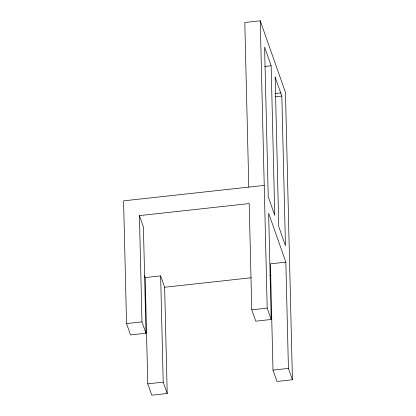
<?xml version="1.0" encoding="UTF-8"?>
<svg xmlns="http://www.w3.org/2000/svg" width="416" height="416" viewBox="0 0 416 416"><rect width="100%" height="100%" fill="white"/><g stroke="black" fill="none" stroke-linecap="round" stroke-linejoin="round"><path stroke-width="0.62" d="M292.427 379.756L288.428 368.399L285.854 262.153L270.416 263.848L272.99 370.094L276.988 381.451L292.427 379.756L285.464 92.44L260.239 20.8L244.8 22.495L248.789 187.106M264.711 66.477L271.144 65.77L274.768 215.342L268.226 196.768L264.597 47.122L271.144 65.77M275.174 93.569L280.961 92.934M275.397 96.751L281.83 96.044L285.454 245.69L278.767 226.699L275.142 77.054M264.228 185.411L123.573 200.85L126.547 323.56L130.546 334.916L145.985 333.221L143.411 226.975L139.412 215.618L249.189 203.564L251.763 309.811L255.762 321.173L271.196 319.478L268.622 213.226L285.854 262.153M145.2 277.597L160.638 275.902L164.637 287.258L167.211 393.505L151.772 395.2L147.774 383.843L145.2 277.597L144.555 275.761M164.637 287.258L251.17 277.758M269.896 275.699L271.185 275.558M126.547 323.56L141.986 321.864L145.985 333.221M251.763 309.811L267.197 308.116L271.196 319.478M147.774 383.843L163.212 382.148L167.211 393.505M272.99 370.094L288.428 368.399M281.83 96.044L275.142 77.126M260.239 20.8L267.197 308.116M160.638 275.902L163.212 382.148M139.412 215.618L141.986 321.864"/></g></svg>
